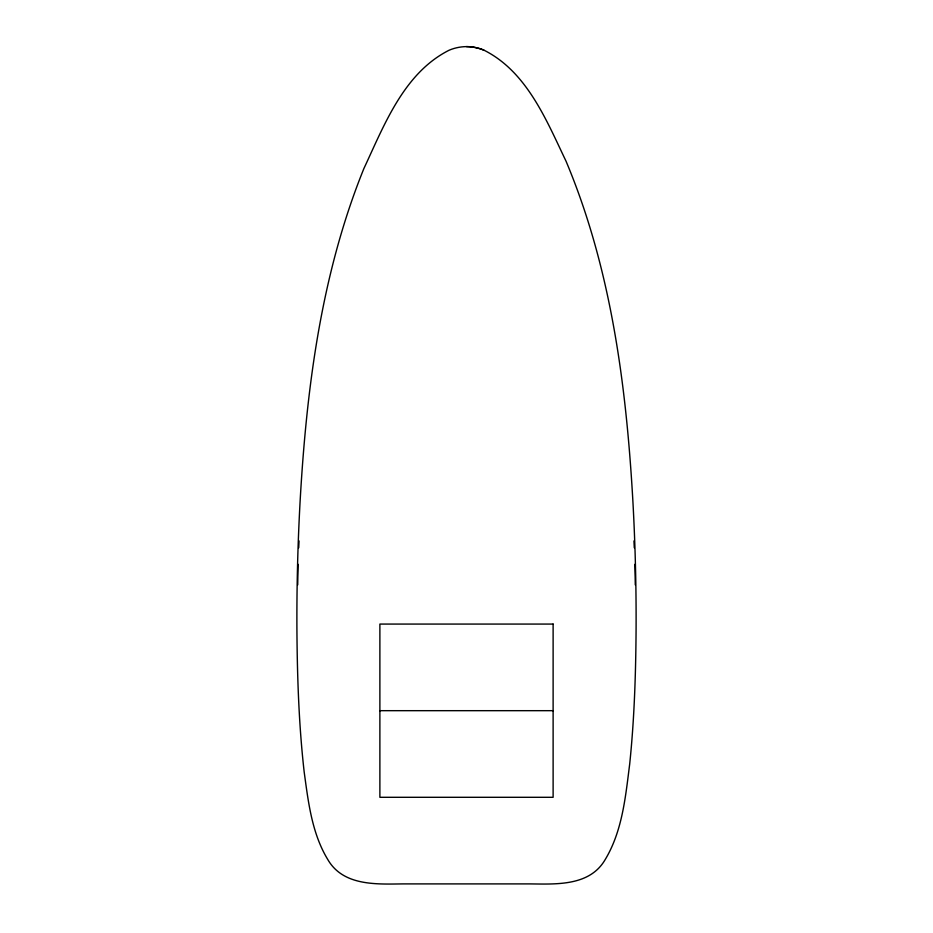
<?xml version="1.0" encoding="UTF-8"?>
<svg xmlns="http://www.w3.org/2000/svg" width="933" height="933" viewBox="0 0 933 933"><rect width="100%" height="100%" fill="white"/><g stroke="black" fill="none" stroke-linecap="round" stroke-linejoin="round"><path stroke-width="1.4" d="M297.709 584.909L298.082 564.29M298.712 547.788L299.05 540.918M379.883 710.678L553.117 710.678M483.912 50.149L482.058 49.449A45.367 45.367 0 0 0 466.5 46.615A45.67 45.67 0 0 0 449.111 50.219C403.791 73.054 384.186 125.197 363.917 168.476C321.045 274.302 306.432 389.026 300.053 502.327A2140.174 2140.174 0 0 0 296.916 629.332C297.265 676.961 298.817 724.661 304.181 772.023C308.287 801.832 311.82 833.274 327.775 859.515C343.169 886.175 376.5 884.204 402.974 883.901L530.026 883.901C556.523 884.192 589.808 886.175 605.225 859.515C622.439 830.895 625.542 796.549 629.682 764.127C634.335 719.355 635.77 674.314 636.084 629.332A2140.174 2140.174 0 0 0 632.947 502.327C626.393 386.437 611.337 268.891 566.016 161.152C546.4 120.217 526.9 71.631 483.912 50.149A45.67 45.67 0 0 0 466.5 46.603M633.95 540.918L634.288 547.788M634.918 564.29L635.291 584.909M553.117 624.072L379.883 624.072L379.883 797.295L553.117 797.295L553.117 624.072"/></g></svg>
